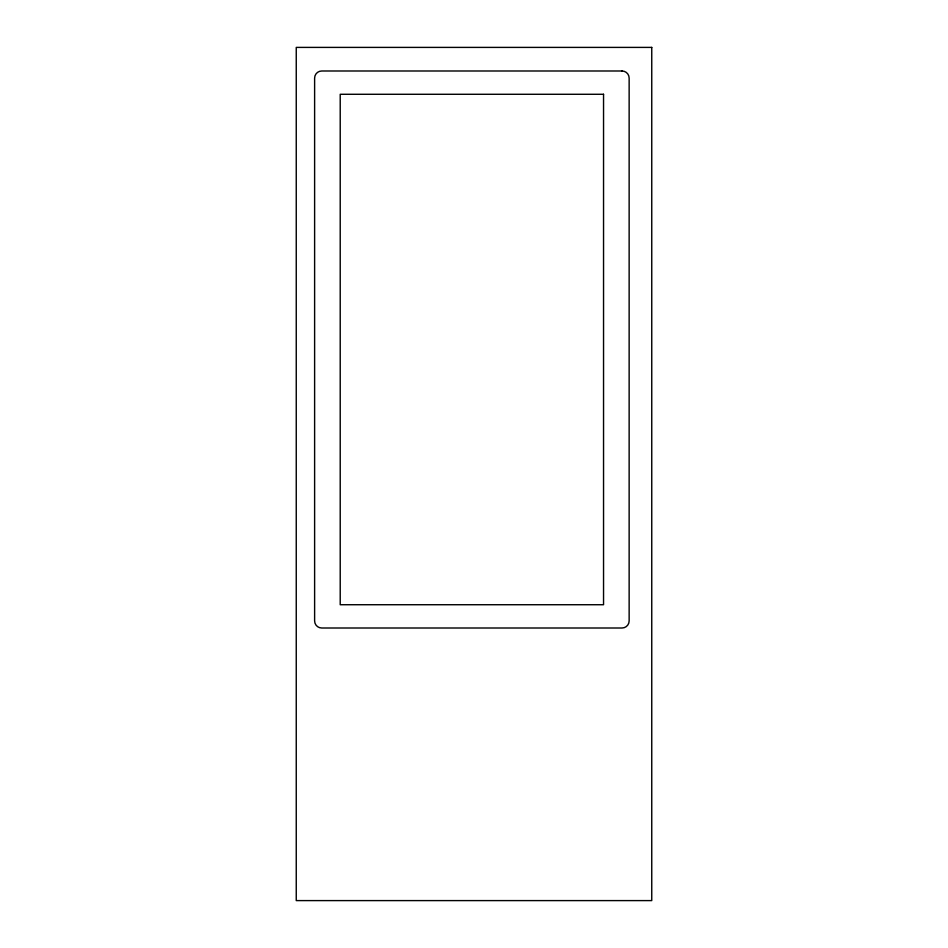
<?xml version="1.0" encoding="UTF-8"?>
<svg xmlns="http://www.w3.org/2000/svg" width="948" height="948" viewBox="0 0 948 948"><rect width="100%" height="100%" fill="white"/><g stroke="black" fill="none" stroke-linecap="round" stroke-linejoin="round"><path stroke-width="1.42" d="M651.75 47.4L296.25 47.4L296.25 900.6L651.75 900.6L651.75 47.4M622.03 70.993L321.728 70.993A7.11 7.11 0 0 0 314.618 78.103L314.618 620.893A7.11 7.11 0 0 0 321.728 628.003L622.03 628.003A7.11 7.11 0 0 0 629.14 620.893L629.14 78.103A7.11 7.11 0 0 0 622.03 70.993M603.544 94.279L340.214 94.279L340.214 604.729L603.544 604.729L603.544 94.279"/></g></svg>
